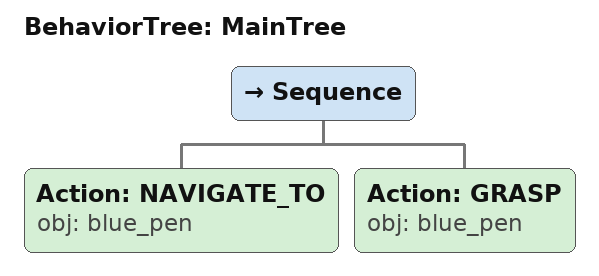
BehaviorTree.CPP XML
<root main_tree_to_execute="MainTree">
  <BehaviorTree ID="MainTree">
    <Sequence>
      <!-- Navigate to blue_pen (move arm around the stack of books to reach the black pen holder) -->
      <Action ID="NAVIGATE_TO" obj="blue_pen"/>
      <!-- Grasp blue_pen -->
      <Action ID="GRASP" obj="blue_pen"/>
    </Sequence>
  </BehaviorTree>
</root>
